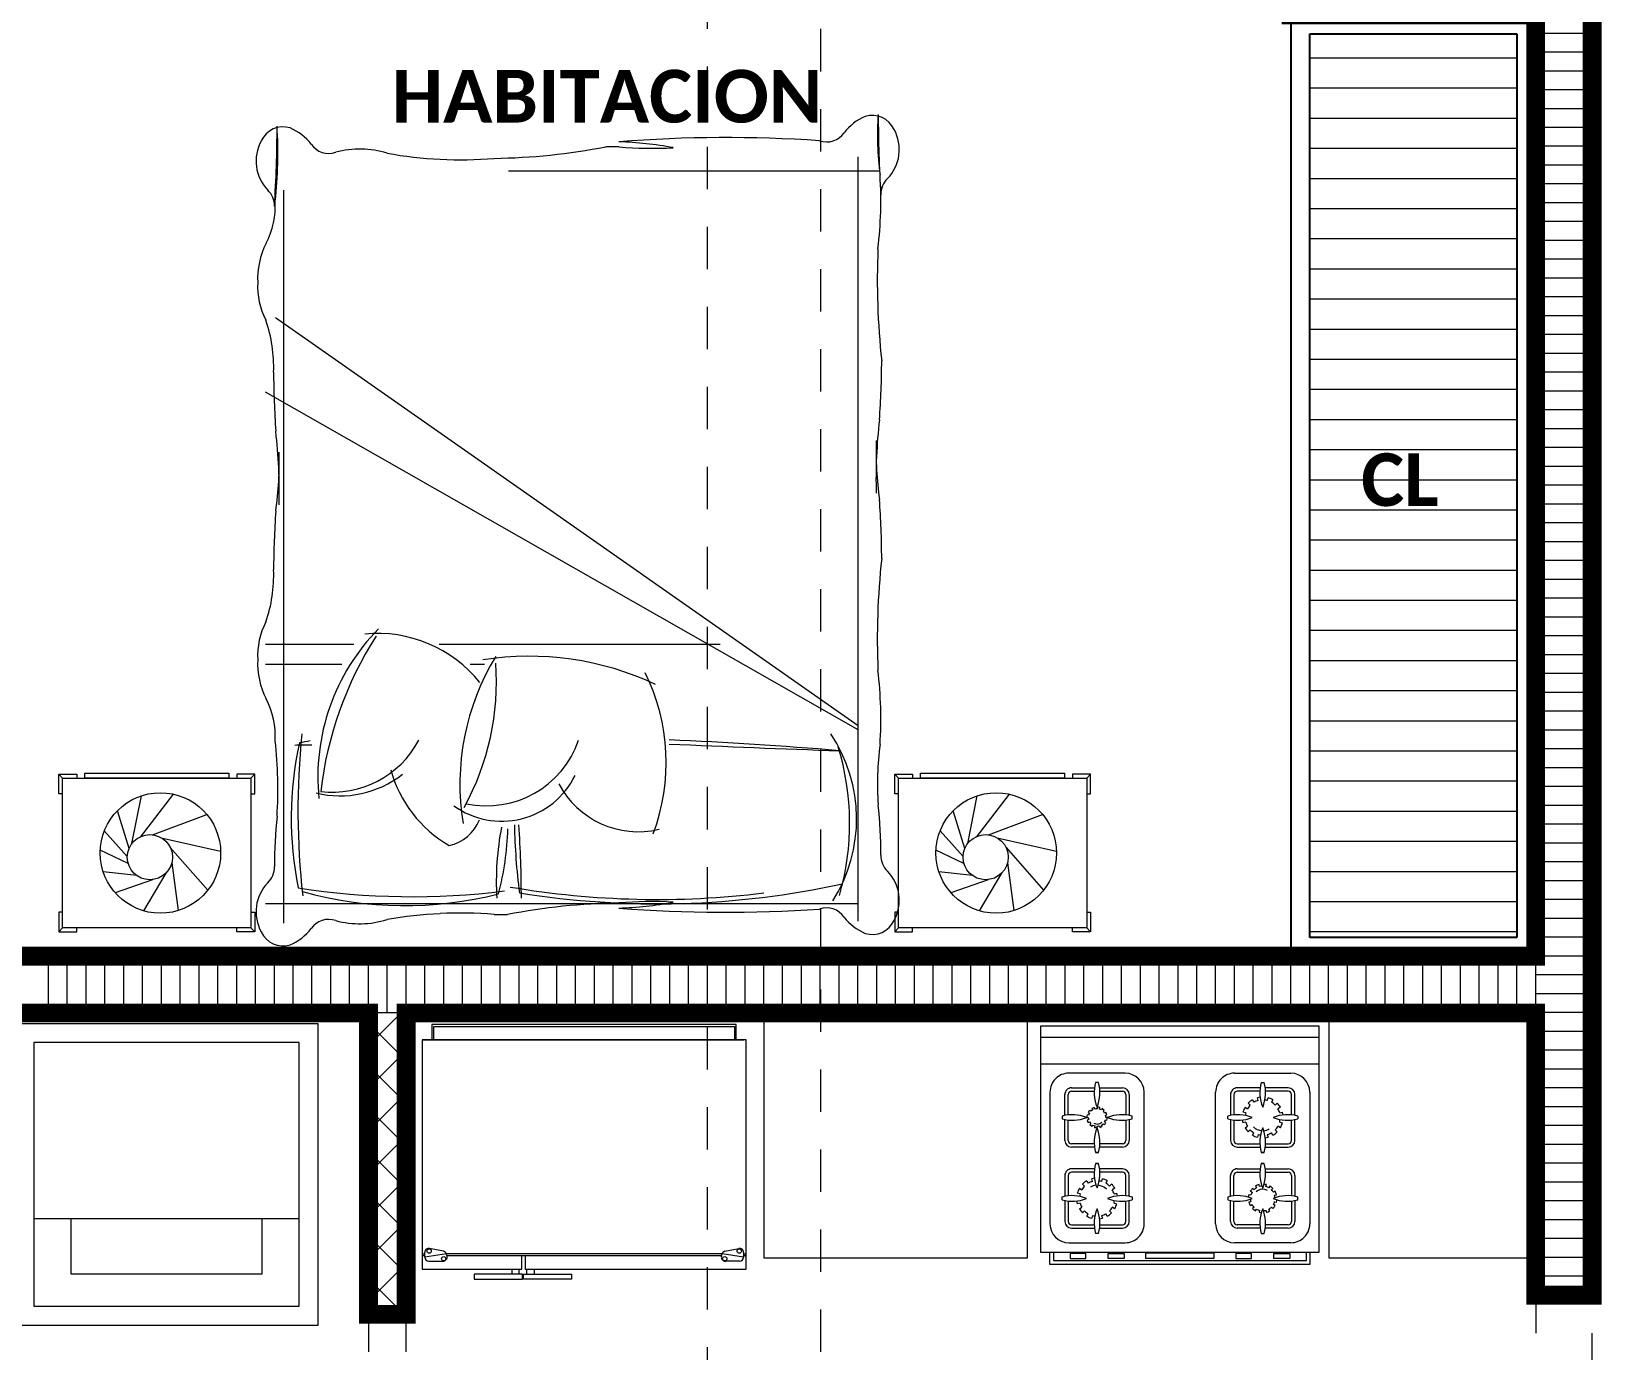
# Model space of a CAD drawing. Header units: metres. Extents: x -144 to 1000, y -717 to 29.
# Drawn here: x 640.159 to 644.329, y -566.26 to -562.758 of the extents above; entities that cross this region are included whole.
import ezdxf

# ---------------------------------------------------------------- set-up
doc = ezdxf.new("R2010")
doc.units = ezdxf.units.M
doc.linetypes.add('Basculante', pattern=[0.11625, 0.075, -0.04125])
doc.linetypes.add('basculante modificado', pattern=[0.18, 0.1125, -0.0675])
doc.layers.get('0').update_dxf_attribs({"color": 1})
doc.layers.add('00-MEDICION', color=30, linetype='Continuous')
for name, color, linetype, lineweight in [('A-DETL', 1, 'Continuous', 9), ('A-DETL-GENF', 1, 'Continuous', 9), ('A-DETL-MEDM', 1, 'Continuous', 30), ('A-DETL-THIN', 1, 'Continuous', 9), ('A-FLOR', 2, 'Continuous', 9), ('A-GENM', 1, 'Continuous', 9), ('A-WALL', 4, 'Continuous', 9), ('G-ANNO-TEXT', 2, 'Continuous', 9), ('G-IMPT', 1, 'Continuous', 9), ('I-FURN', 2, 'Continuous', 9)]:
    doc.layers.add(name, color=color, linetype=linetype, lineweight=lineweight)
doc.layers.add('A-WALL-PATT', color=7, linetype='Continuous', lineweight=35, true_color=0x9c9c9c)
doc.styles.add('Calibri_B', font='calibrib.ttf', dxfattribs={"height": 0.165})

# ---------------------------------------------------------------- blocks, each defined once
blk = doc.blocks.new('ESTUFA TIPO - 13-estufa_dwg-319792-Nivel 9')
at = {"layer": 'G-IMPT'}
for p, q in [((-2234.0276, 503.5424), (-2234.0276, 504.2824)), ((-2233.957, 503.5424), (-2233.957, 504.2824)), ((-2233.882, 504.2574), (-2233.532, 504.2574)), ((-2233.8184, 504.2253), (-2233.8106, 504.2253)), ((-2233.5956, 504.2253), (-2233.6034, 504.2253)), ((-2233.932, 504.0574), (-2233.932, 504.2074)), ((-2233.8932, 504.1999), (-2233.8932, 504.1391)), ((-2233.8842, 504.1999), (-2233.8842, 504.1398)), ((-2233.8201, 504.2179), (-2233.8752, 504.2179)), ((-2233.8214, 504.2089), (-2233.8752, 504.2089)), ((-2233.8266, 504.1775), (-2233.8286, 504.1849)), ((-2233.7537, 504.2179), (-2233.8089, 504.2179)), ((-2233.7537, 504.2089), (-2233.8076, 504.2089)), ((-2233.8024, 504.1775), (-2233.8004, 504.1849)), ((-2233.7447, 504.1398), (-2233.7447, 504.1999)), ((-2233.7357, 504.1391), (-2233.7357, 504.1999)), ((-2233.6782, 504.1391), (-2233.6782, 504.1999)), ((-2233.6692, 504.1398), (-2233.6692, 504.1999)), ((-2233.6602, 504.2179), (-2233.6051, 504.2179)), ((-2233.6602, 504.2089), (-2233.6064, 504.2089)), ((-2233.5939, 504.2179), (-2233.5387, 504.2179)), ((-2233.5926, 504.2089), (-2233.5387, 504.2089)), ((-2233.5297, 504.1999), (-2233.5297, 504.1398)), ((-2233.5207, 504.1999), (-2233.5207, 504.1391)), ((-2233.482, 504.2074), (-2233.482, 504.0574)), ((-2233.8596, 504.1445), (-2233.867, 504.1465)), ((-2233.8615, 504.1596), (-2233.8549, 504.1558)), ((-2233.8475, 504.1654), (-2233.8529, 504.1708)), ((-2233.8417, 504.1795), (-2233.8378, 504.1728)), ((-2233.7873, 504.1795), (-2233.7912, 504.1728)), ((-2233.7815, 504.1654), (-2233.7761, 504.1708)), ((-2233.7675, 504.1596), (-2233.7741, 504.1558)), ((-2233.7694, 504.1445), (-2233.762, 504.1465)), ((-2233.631, 504.1409), (-2233.6362, 504.1423)), ((-2233.6324, 504.1514), (-2233.6278, 504.1488)), ((-2233.6226, 504.1555), (-2233.6264, 504.1593)), ((-2233.6185, 504.1654), (-2233.6158, 504.1607)), ((-2233.608, 504.164), (-2233.6093, 504.1692)), ((-2233.591, 504.164), (-2233.5897, 504.1692)), ((-2233.5805, 504.1654), (-2233.5832, 504.1607)), ((-2233.5764, 504.1555), (-2233.5726, 504.1593)), ((-2233.5666, 504.1514), (-2233.5712, 504.1488)), ((-2233.568, 504.1409), (-2233.5628, 504.1423)), ((-2233.9074, 504.1285), (-2233.9074, 504.1363)), ((-2233.8932, 504.1257), (-2233.8932, 504.0649)), ((-2233.8842, 504.125), (-2233.8842, 504.0649)), ((-2233.8596, 504.1204), (-2233.867, 504.1184)), ((-2233.8615, 504.1053), (-2233.8549, 504.1091)), ((-2233.8475, 504.0994), (-2233.8529, 504.094)), ((-2233.7815, 504.0994), (-2233.7761, 504.094)), ((-2233.7675, 504.1053), (-2233.7741, 504.1091)), ((-2233.7694, 504.1204), (-2233.762, 504.1184)), ((-2233.7447, 504.0649), (-2233.7447, 504.125)), ((-2233.7357, 504.0649), (-2233.7357, 504.1257)), ((-2233.6782, 504.0649), (-2233.6782, 504.1257)), ((-2233.6692, 504.0649), (-2233.6692, 504.125)), ((-2233.631, 504.124), (-2233.6362, 504.1226)), ((-2233.6324, 504.1134), (-2233.6278, 504.1161)), ((-2233.6226, 504.1093), (-2233.6264, 504.1055)), ((-2233.6185, 504.0995), (-2233.6158, 504.1041)), ((-2233.608, 504.1009), (-2233.6093, 504.0957)), ((-2233.591, 504.1009), (-2233.5897, 504.0957)), ((-2233.5805, 504.0995), (-2233.5832, 504.1041)), ((-2233.5764, 504.1093), (-2233.5726, 504.1055)), ((-2233.5666, 504.1134), (-2233.5712, 504.1161)), ((-2233.568, 504.124), (-2233.5628, 504.1226)), ((-2233.5297, 504.125), (-2233.5297, 504.0649)), ((-2233.5207, 504.1257), (-2233.5207, 504.0649)), ((-2233.5066, 504.1285), (-2233.5066, 504.1363)), ((-2233.8417, 504.0854), (-2233.8378, 504.092)), ((-2233.8266, 504.0874), (-2233.8286, 504.08)), ((-2233.8024, 504.0874), (-2233.8004, 504.08)), ((-2233.7873, 504.0854), (-2233.7912, 504.092)), ((-2233.8752, 504.0559), (-2233.8214, 504.0559)), ((-2233.8752, 504.0469), (-2233.8201, 504.0469)), ((-2233.8106, 504.0396), (-2233.8184, 504.0396)), ((-2233.8089, 504.0469), (-2233.7537, 504.0469)), ((-2233.8076, 504.0559), (-2233.7537, 504.0559)), ((-2233.6064, 504.0559), (-2233.6602, 504.0559)), ((-2233.6051, 504.0469), (-2233.6602, 504.0469)), ((-2233.6034, 504.0396), (-2233.5956, 504.0396)), ((-2233.5387, 504.0469), (-2233.5939, 504.0469)), ((-2233.5387, 504.0559), (-2233.5926, 504.0559)), ((-2233.532, 504.0074), (-2233.882, 504.0074)), ((-2233.532, 503.8174), (-2233.882, 503.8174)), ((-2233.932, 503.7674), (-2233.932, 503.6174)), ((-2233.8752, 503.7779), (-2233.8201, 503.7779)), ((-2233.8752, 503.7689), (-2233.8214, 503.7689)), ((-2233.8106, 503.7853), (-2233.8184, 503.7853)), ((-2233.8089, 503.7779), (-2233.7537, 503.7779)), ((-2233.8076, 503.7689), (-2233.7537, 503.7689)), ((-2233.6051, 503.7779), (-2233.6602, 503.7779)), ((-2233.6064, 503.7689), (-2233.6602, 503.7689)), ((-2233.6034, 503.7853), (-2233.5956, 503.7853)), ((-2233.5387, 503.7779), (-2233.5939, 503.7779)), ((-2233.5387, 503.7689), (-2233.5926, 503.7689)), ((-2233.482, 503.6174), (-2233.482, 503.7674)), ((-2233.8932, 503.6991), (-2233.8932, 503.7599)), ((-2233.8842, 503.6998), (-2233.8842, 503.7599)), ((-2233.7447, 503.7599), (-2233.7447, 503.6998)), ((-2233.7357, 503.7599), (-2233.7357, 503.6991)), ((-2233.6782, 503.7599), (-2233.6782, 503.6991)), ((-2233.6692, 503.7599), (-2233.6692, 503.6998)), ((-2233.6325, 503.7254), (-2233.6379, 503.7308)), ((-2233.6267, 503.7395), (-2233.6228, 503.7328)), ((-2233.6116, 503.7375), (-2233.6136, 503.7449)), ((-2233.5874, 503.7375), (-2233.5854, 503.7449)), ((-2233.5723, 503.7395), (-2233.5762, 503.7328)), ((-2233.5665, 503.7254), (-2233.5611, 503.7308)), ((-2233.5297, 503.6998), (-2233.5297, 503.7599)), ((-2233.5207, 503.6991), (-2233.5207, 503.7599)), ((-2233.9074, 503.6963), (-2233.9074, 503.6885)), ((-2233.8932, 503.6249), (-2233.8932, 503.6857)), ((-2233.8842, 503.6249), (-2233.8842, 503.685)), ((-2233.8417, 503.6924), (-2233.8378, 503.6924)), ((-2233.837, 503.6985), (-2233.8407, 503.6995)), ((-2233.837, 503.6864), (-2233.8407, 503.6854)), ((-2233.838, 503.706), (-2233.8347, 503.7041)), ((-2233.831, 503.7089), (-2233.8337, 503.7116)), ((-2233.8281, 503.7159), (-2233.8262, 503.7126)), ((-2233.8205, 503.715), (-2233.8215, 503.7187)), ((-2233.8145, 503.7196), (-2233.8145, 503.7158)), ((-2233.8085, 503.715), (-2233.8075, 503.7187)), ((-2233.8009, 503.7159), (-2233.8028, 503.7126)), ((-2233.798, 503.7089), (-2233.7953, 503.7116)), ((-2233.791, 503.706), (-2233.7943, 503.7041)), ((-2233.792, 503.6985), (-2233.7883, 503.6995)), ((-2233.792, 503.6864), (-2233.7883, 503.6854)), ((-2233.7873, 503.6924), (-2233.7912, 503.6924)), ((-2233.7447, 503.685), (-2233.7447, 503.6249)), ((-2233.7357, 503.6857), (-2233.7357, 503.6249)), ((-2233.6782, 503.6857), (-2233.6782, 503.6249)), ((-2233.6692, 503.685), (-2233.6692, 503.6249)), ((-2233.6446, 503.7045), (-2233.652, 503.7065)), ((-2233.6465, 503.7196), (-2233.6399, 503.7158)), ((-2233.5525, 503.7196), (-2233.5591, 503.7158)), ((-2233.5544, 503.7045), (-2233.547, 503.7065)), ((-2233.5297, 503.6249), (-2233.5297, 503.685)), ((-2233.5207, 503.6249), (-2233.5207, 503.6857)), ((-2233.5066, 503.6963), (-2233.5066, 503.6885)), ((-2233.838, 503.6788), (-2233.8347, 503.6808)), ((-2233.831, 503.6759), (-2233.8337, 503.6732)), ((-2233.8281, 503.6689), (-2233.8262, 503.6722)), ((-2233.8205, 503.6699), (-2233.8215, 503.6662)), ((-2233.8145, 503.6653), (-2233.8145, 503.6691)), ((-2233.8085, 503.6699), (-2233.8075, 503.6662)), ((-2233.8009, 503.6689), (-2233.8028, 503.6722)), ((-2233.798, 503.6759), (-2233.7953, 503.6732)), ((-2233.791, 503.6788), (-2233.7943, 503.6808)), ((-2233.6446, 503.6804), (-2233.652, 503.6784)), ((-2233.6465, 503.6653), (-2233.6399, 503.6691)), ((-2233.6325, 503.6594), (-2233.6379, 503.654)), ((-2233.6267, 503.6454), (-2233.6228, 503.652)), ((-2233.6116, 503.6474), (-2233.6136, 503.64)), ((-2233.5874, 503.6474), (-2233.5854, 503.64)), ((-2233.5723, 503.6454), (-2233.5762, 503.652)), ((-2233.5665, 503.6594), (-2233.5611, 503.654)), ((-2233.5525, 503.6653), (-2233.5591, 503.6691)), ((-2233.5544, 503.6804), (-2233.547, 503.6784)), ((-2233.8214, 503.6159), (-2233.8752, 503.6159)), ((-2233.8201, 503.6069), (-2233.8752, 503.6069)), ((-2233.8184, 503.5996), (-2233.8106, 503.5996)), ((-2233.7537, 503.6069), (-2233.8089, 503.6069)), ((-2233.7537, 503.6159), (-2233.8076, 503.6159)), ((-2233.6602, 503.6159), (-2233.6064, 503.6159)), ((-2233.6602, 503.6069), (-2233.6051, 503.6069)), ((-2233.5956, 503.5996), (-2233.6034, 503.5996)), ((-2233.5939, 503.6069), (-2233.5387, 503.6069)), ((-2233.5926, 503.6159), (-2233.5387, 503.6159)), ((-2233.882, 503.5674), (-2233.532, 503.5674))]:
    blk.add_line(p, q, dxfattribs=at)
at = {"layer": 'G-IMPT', "flags": 128}
for points in [[(-2234.057, 504.2824), (-2234.057, 503.5424), (-2233.457, 503.5424), (-2233.457, 504.2824)], [(-2233.4538, 504.1621), (-2233.4538, 504.2041), (-2233.4404, 504.2041), (-2233.4404, 504.1621)], [(-2233.7216, 504.1363), (-2233.7216, 504.1285)], [(-2233.6924, 504.1363), (-2233.6924, 504.1285)], [(-2233.4538, 504.1027), (-2233.4538, 504.0608), (-2233.4404, 504.0608), (-2233.4404, 504.1027)], [(-2233.4543, 504.0034), (-2233.4543, 503.8215), (-2233.4409, 503.8215), (-2233.4409, 504.0034)], [(-2233.4538, 503.7221), (-2233.4538, 503.7641), (-2233.4404, 503.7641), (-2233.4404, 503.7221)], [(-2233.7216, 503.6963), (-2233.7216, 503.6885)], [(-2233.6924, 503.6885), (-2233.6924, 503.6963)], [(-2233.4538, 503.6627), (-2233.4538, 503.6208), (-2233.4404, 503.6208), (-2233.4404, 503.6627)]]:
    blk.add_lwpolyline(points, close=True, dxfattribs=at)
for points in [[(-2233.457, 503.5664), (-2233.4247, 503.5664), (-2233.4247, 504.2584), (-2233.457, 504.2584)], [(-2233.457, 503.5764), (-2233.4347, 503.5764), (-2233.4347, 504.2484), (-2233.457, 504.2484)]]:
    blk.add_lwpolyline(points, dxfattribs=at)
at = {"layer": 'G-IMPT'}
for centre, radius, start, end in [((-2233.882, 504.2074), 0.05, 90, 180), ((-2233.7205, 504.1985), 0.1015, 164.6884, 202.146), ((-2233.9085, 504.1985), 0.1015, 337.854, 15.3116), ((-2233.5055, 504.1985), 0.1015, 164.6884, 202.146), ((-2233.6935, 504.1985), 0.1015, 337.854, 15.3116), ((-2233.532, 504.2074), 0.05, 360, 90), ((-2233.8752, 504.1999), 0.018, 90, 180), ((-2233.8752, 504.1999), 0.009, 90, 180), ((-2233.8145, 504.1324), 0.0543, 97.1393, 105), ((-2233.8145, 504.1324), 0.0543, 60, 75), ((-2233.7537, 504.1999), 0.018, 0, 90), ((-2233.7537, 504.1999), 0.009, 0, 90), ((-2233.6602, 504.1999), 0.018, 90, 180), ((-2233.6602, 504.1999), 0.009, 90, 180), ((-2233.5387, 504.1999), 0.018, 0, 90), ((-2233.5387, 504.1999), 0.009, 0, 90), ((-2233.8806, 504.0385), 0.1015, 67.854, 105.3116), ((-2233.8145, 504.1324), 0.0543, 150, 165), ((-2233.8145, 504.1324), 0.0467, 165, 173.1767), ((-2233.8145, 504.1324), 0.0467, 135, 150), ((-2233.8145, 504.1324), 0.0543, 120, 135), ((-2233.8145, 504.1324), 0.0467, 105, 120), ((-2233.8145, 504.1324), 0.0467, 75, 83.1767), ((-2233.8145, 504.1324), 0.0467, 45, 60), ((-2233.7484, 504.0385), 0.1015, 74.6884, 112.146), ((-2233.7484, 504.0385), 0.1015, 74.6884, 112.146), ((-2233.8145, 504.1324), 0.0351, 4.25, 30), ((-2233.8145, 504.1324), 0.0543, 30, 45), ((-2233.8145, 504.1324), 0.0467, 15, 30), ((-2233.8145, 504.1324), 0.0543, 7.1393, 15), ((-2233.6656, 504.0385), 0.1015, 67.854, 105.3116), ((-2233.6656, 504.0385), 0.1015, 67.854, 105.3116), ((-2233.5995, 504.1324), 0.038, 165, 174.7459), ((-2233.5995, 504.1324), 0.038, 135, 150), ((-2233.5995, 504.1324), 0.0327, 150, 165), ((-2233.5995, 504.1324), 0.0245, 150, 225), ((-2233.5995, 504.1324), 0.0327, 120, 135), ((-2233.5995, 504.1324), 0.038, 105, 120), ((-2233.5995, 504.1324), 0.0327, 93.1677, 105), ((-2233.5995, 504.1324), 0.038, 75, 84.7459), ((-2233.5995, 504.1324), 0.0327, 60, 75), ((-2233.5995, 504.1324), 0.038, 45, 60), ((-2233.5995, 504.1324), 0.0327, 30, 45), ((-2233.5334, 504.0385), 0.1015, 74.6884, 112.146), ((-2233.5995, 504.1324), 0.0327, 3.1677, 15), ((-2233.5995, 504.1324), 0.038, 15, 30), ((-2233.8806, 504.2264), 0.1015, 254.6884, 292.146), ((-2233.8145, 504.1324), 0.0543, 187.1393, 195), ((-2233.8145, 504.1324), 0.0543, 210, 225), ((-2233.8145, 504.1324), 0.0467, 195, 210), ((-2233.8145, 504.1324), 0.0467, 225, 240), ((-2233.7205, 504.0663), 0.1015, 157.854, 195.3116), ((-2233.9085, 504.0663), 0.1015, 344.6884, 22.146), ((-2233.8145, 504.1324), 0.0351, 315, 355.75), ((-2233.7484, 504.2264), 0.1015, 247.854, 285.3116), ((-2233.7484, 504.2264), 0.1015, 247.854, 285.3116), ((-2233.8145, 504.1324), 0.0467, 315, 330), ((-2233.8145, 504.1324), 0.0467, 345, 353.1767), ((-2233.8145, 504.1324), 0.0543, 330, 345), ((-2233.6656, 504.2264), 0.1015, 254.6884, 292.146), ((-2233.6656, 504.2264), 0.1015, 254.6884, 292.146), ((-2233.5995, 504.1324), 0.038, 195, 210), ((-2233.5995, 504.1324), 0.0327, 183.1677, 195), ((-2233.5995, 504.1324), 0.0327, 210, 225), ((-2233.5995, 504.1324), 0.038, 225, 240), ((-2233.5995, 504.1324), 0.0327, 240, 255), ((-2233.5055, 504.0663), 0.1015, 157.854, 195.3116), ((-2233.6935, 504.0663), 0.1015, 344.6884, 22.146), ((-2233.5995, 504.1324), 0.0327, 273.1677, 285), ((-2233.5995, 504.1324), 0.038, 285, 300), ((-2233.5995, 504.1324), 0.0327, 300, 315), ((-2233.5995, 504.1324), 0.038, 315, 330), ((-2233.5334, 504.2264), 0.1015, 247.854, 285.3116), ((-2233.5995, 504.1324), 0.0327, 330, 345), ((-2233.5995, 504.1324), 0.038, 345, 354.7459), ((-2233.882, 504.0574), 0.05, 180, 270), ((-2233.8752, 504.0649), 0.018, 180, 270), ((-2233.8752, 504.0649), 0.009, 180, 270), ((-2233.8145, 504.1324), 0.0543, 240, 255), ((-2233.8145, 504.1324), 0.0467, 255, 263.1767), ((-2233.8145, 504.1324), 0.0543, 277.1393, 285), ((-2233.8145, 504.1324), 0.0467, 285, 300), ((-2233.8145, 504.1324), 0.0543, 300, 315), ((-2233.7537, 504.0649), 0.018, 270, 0), ((-2233.7537, 504.0649), 0.009, 270, 0), ((-2233.6602, 504.0649), 0.018, 180, 270), ((-2233.6602, 504.0649), 0.009, 180, 270), ((-2233.5995, 504.1324), 0.038, 255, 264.7459), ((-2233.5387, 504.0649), 0.009, 270, 360), ((-2233.5387, 504.0649), 0.018, 270, 0), ((-2233.532, 504.0574), 0.05, 270, 0), ((-2233.882, 503.7674), 0.05, 90, 180), ((-2233.532, 503.7674), 0.05, 360, 90), ((-2233.8752, 503.7599), 0.018, 90, 180), ((-2233.8752, 503.7599), 0.009, 90, 180), ((-2233.7205, 503.7585), 0.1015, 164.6884, 202.146), ((-2233.9085, 503.7585), 0.1015, 337.854, 15.3116), ((-2233.7537, 503.7599), 0.018, 0, 90), ((-2233.7537, 503.7599), 0.009, 0, 90), ((-2233.6602, 503.7599), 0.018, 90, 180), ((-2233.6602, 503.7599), 0.009, 90, 180), ((-2233.5055, 503.7585), 0.1015, 164.6884, 202.146), ((-2233.6935, 503.7585), 0.1015, 337.854, 15.3116), ((-2233.5387, 503.7599), 0.018, 0, 90), ((-2233.5387, 503.7599), 0.009, 0, 90), ((-2233.5995, 503.6924), 0.0467, 135, 150), ((-2233.5995, 503.6924), 0.0543, 120, 135), ((-2233.5995, 503.6924), 0.0467, 105, 120), ((-2233.5995, 503.6924), 0.0543, 97.1393, 105), ((-2233.5995, 503.6924), 0.0467, 75, 83.1767), ((-2233.5995, 503.6924), 0.0543, 60, 75), ((-2233.5995, 503.6924), 0.0467, 45, 60), ((-2233.5995, 503.6924), 0.0543, 30, 45), ((-2233.8806, 503.5985), 0.1015, 67.854, 105.3116), ((-2233.8806, 503.7864), 0.1015, 254.6884, 292.146), ((-2233.8145, 503.6924), 0.0272, 165, 180), ((-2233.8145, 503.6924), 0.0272, 195, 210), ((-2233.8145, 503.6924), 0.0272, 135, 150), ((-2233.8145, 503.6924), 0.0233, 180, 195), ((-2233.8145, 503.6924), 0.0233, 150, 165), ((-2233.8145, 503.6924), 0.0233, 120, 135), ((-2233.8145, 503.6924), 0.0272, 105, 120), ((-2233.8145, 503.6924), 0.0233, 90, 105), ((-2233.8145, 503.6924), 0.0272, 75, 90), ((-2233.8145, 503.6924), 0.0233, 60, 75), ((-2233.8145, 503.6924), 0.0175, 330, 45), ((-2233.8145, 503.6924), 0.0272, 45, 60), ((-2233.8145, 503.6924), 0.0233, 30, 45), ((-2233.8145, 503.6924), 0.0233, 330, 345), ((-2233.8145, 503.6924), 0.0233, 360, 15), ((-2233.8145, 503.6924), 0.0272, 15, 30), ((-2233.8145, 503.6924), 0.0272, 345, 360), ((-2233.7484, 503.5985), 0.1015, 74.6884, 112.146), ((-2233.7484, 503.5985), 0.1015, 74.6884, 112.146), ((-2233.7484, 503.7864), 0.1015, 247.854, 285.3116), ((-2233.7484, 503.7864), 0.1015, 247.854, 285.3116), ((-2233.6656, 503.5985), 0.1015, 67.854, 105.3116), ((-2233.6656, 503.5985), 0.1015, 67.854, 105.3116), ((-2233.6656, 503.7864), 0.1015, 254.6884, 292.146), ((-2233.6656, 503.7864), 0.1015, 254.6884, 292.146), ((-2233.5995, 503.6924), 0.0543, 187.1393, 195), ((-2233.5995, 503.6924), 0.0543, 150, 165), ((-2233.5995, 503.6924), 0.0467, 165, 173.1767), ((-2233.5995, 503.6924), 0.0351, 135, 175.75), ((-2233.5995, 503.6924), 0.0351, 184.25, 210), ((-2233.5334, 503.5985), 0.1015, 74.6884, 112.146), ((-2233.5334, 503.7864), 0.1015, 247.854, 285.3116), ((-2233.5995, 503.6924), 0.0467, 15, 30), ((-2233.5995, 503.6924), 0.0467, 345, 353.1767), ((-2233.5995, 503.6924), 0.0543, 7.1393, 15), ((-2233.8145, 503.6924), 0.0233, 210, 225), ((-2233.8145, 503.6924), 0.0272, 225, 240), ((-2233.8145, 503.6924), 0.0233, 240, 255), ((-2233.7205, 503.6263), 0.1015, 157.854, 195.3116), ((-2233.8145, 503.6924), 0.0272, 255, 270), ((-2233.8145, 503.6924), 0.0233, 270, 285), ((-2233.9085, 503.6263), 0.1015, 344.6884, 22.146), ((-2233.8145, 503.6924), 0.0272, 285, 300), ((-2233.8145, 503.6924), 0.0233, 300, 315), ((-2233.8145, 503.6924), 0.0272, 315, 330), ((-2233.5995, 503.6924), 0.0543, 210, 225), ((-2233.5995, 503.6924), 0.0467, 195, 210), ((-2233.5995, 503.6924), 0.0467, 225, 240), ((-2233.5995, 503.6924), 0.0543, 240, 255), ((-2233.5995, 503.6924), 0.0467, 255, 263.1767), ((-2233.5055, 503.6263), 0.1015, 157.854, 195.3116), ((-2233.6935, 503.6263), 0.1015, 344.6884, 22.146), ((-2233.5995, 503.6924), 0.0543, 277.1393, 285), ((-2233.5995, 503.6924), 0.0467, 285, 300), ((-2233.5995, 503.6924), 0.0543, 300, 315), ((-2233.5995, 503.6924), 0.0467, 315, 330), ((-2233.5995, 503.6924), 0.0543, 330, 345), ((-2233.882, 503.6174), 0.05, 180, 270), ((-2233.8752, 503.6249), 0.018, 180, 270), ((-2233.8752, 503.6249), 0.009, 180, 270), ((-2233.7537, 503.6249), 0.009, 270, 0), ((-2233.7537, 503.6249), 0.018, 270, 360), ((-2233.6602, 503.6249), 0.018, 180, 270), ((-2233.6602, 503.6249), 0.009, 180, 270), ((-2233.5387, 503.6249), 0.018, 270, 360), ((-2233.5387, 503.6249), 0.009, 270, 0), ((-2233.532, 503.6174), 0.05, 270, 0)]:
    blk.add_arc(centre, radius, start, end, dxfattribs=at)
blk = doc.blocks.new('A')
at = {"layer": 'A-DETL', "color": 7, "linetype": 'basculante modificado'}
for p, q in [((640.901, -506.4485), (640.901, -499.6485)), ((641.201, -499.6485), (641.201, -506.4485))]:
    blk.add_line(p, q, dxfattribs=at)
at = {"layer": 'A-DETL-GENF', "color": 251, "true_color": 0x535353}
for p, q in [((642.5006, -502.0626), (643.0506, -502.0626)), ((642.5006, -502.1426), (643.0506, -502.1426)), ((642.5006, -502.2226), (643.0506, -502.2226)), ((642.5006, -502.3026), (643.0506, -502.3026)), ((642.5006, -502.3826), (643.0506, -502.3826)), ((642.5006, -502.4626), (643.0506, -502.4626)), ((642.5006, -502.5426), (643.0506, -502.5426)), ((642.5006, -502.6226), (643.0506, -502.6226)), ((642.5006, -502.7026), (643.0506, -502.7026)), ((642.5006, -502.7826), (643.0506, -502.7826)), ((642.5006, -502.8626), (643.0506, -502.8626)), ((642.5006, -502.9426), (643.0506, -502.9426)), ((642.5006, -503.0226), (643.0506, -503.0226)), ((642.5006, -503.1026), (643.0506, -503.1026)), ((642.5006, -503.1826), (643.0506, -503.1826)), ((642.5006, -503.2626), (643.0506, -503.2626)), ((642.5006, -503.3426), (643.0506, -503.3426)), ((642.5006, -503.4226), (643.0506, -503.4226)), ((642.5006, -503.5026), (643.0506, -503.5026)), ((642.5006, -503.5826), (643.0506, -503.5826)), ((642.5006, -503.6626), (643.0506, -503.6626)), ((642.5006, -503.7426), (643.0506, -503.7426)), ((642.5006, -503.8226), (643.0506, -503.8226)), ((642.5006, -503.9026), (643.0506, -503.9026)), ((642.5006, -503.9826), (643.0506, -503.9826)), ((642.5006, -504.0626), (643.0506, -504.0626)), ((642.5006, -504.1426), (643.0506, -504.1426)), ((642.5006, -504.2226), (643.0506, -504.2226)), ((642.5006, -504.3026), (643.0506, -504.3026)), ((642.5006, -504.3826), (643.0506, -504.3826))]:
    blk.add_line(p, q, dxfattribs=at)
at = {"layer": 'A-DETL-GENF', "linetype": 'Basculante'}
for p, q in [((643.1006, -505.3485), (643.1006, -506.3485)), ((643.2506, -506.3485), (643.2506, -505.3485)), ((640.0006, -505.3985), (640.0006, -506.2985)), ((640.1006, -506.2985), (640.1006, -505.3985))]:
    blk.add_line(p, q, dxfattribs=at)
at = {"layer": 'A-DETL-MEDM'}
for p, q in [((643.2506, -505.3485), (643.1006, -505.3485)), ((640.1006, -505.3985), (640.0006, -505.3985))]:
    blk.add_line(p, q, dxfattribs=at)
at = {"layer": 'A-DETL-THIN'}
for p, q in [((643.0506, -501.9985), (642.5006, -501.9985)), ((642.5006, -501.9985), (642.5006, -504.3985)), ((643.0506, -504.3985), (643.0506, -501.9985)), ((642.5006, -504.3985), (643.0506, -504.3985))]:
    blk.add_line(p, q, dxfattribs=at)
at = {"layer": 'A-FLOR'}
for p, q in [((641.0509, -504.5985), (641.0509, -505.2485)), ((641.7508, -505.2485), (641.7508, -504.5985)), ((642.5508, -504.5985), (642.5508, -505.2485)), ((641.0509, -505.2485), (641.7508, -505.2485)), ((642.5508, -505.2485), (643.1006, -505.2485))]:
    blk.add_line(p, q, dxfattribs=at)
at = {"layer": 'A-GENM', "lineweight": 25}
for p, q in [((642.4506, -501.9485), (642.4506, -504.4485)), ((643.1006, -504.4485), (643.1006, -501.9485)), ((642.5006, -501.9985), (643.0506, -501.9985)), ((642.5006, -504.3985), (642.5006, -501.9985)), ((643.0506, -501.9985), (643.0506, -504.3985)), ((643.0506, -504.3985), (642.5006, -504.3985)), ((642.4506, -504.4485), (643.1006, -504.4485))]:
    blk.add_line(p, q, dxfattribs=at)
at = {"layer": 'A-WALL', "lineweight": 35}
for p, q in [((643.2506, -505.3485), (643.2506, -501.3485)), ((643.1006, -501.9485), (643.1006, -504.4485)), ((643.1006, -504.4485), (638.9009, -504.4485)), ((638.9009, -504.5985), (640.0006, -504.5985)), ((640.0006, -504.5985), (640.0006, -505.3985)), ((640.1006, -504.5985), (643.1006, -504.5985)), ((640.1006, -505.3985), (640.1006, -504.5985)), ((643.1006, -504.5985), (643.1006, -505.3485))]:
    blk.add_line(p, q, dxfattribs=at)
at = {"layer": 'A-WALL'}
blk.add_line((640.1006, -504.5985), (640.0006, -504.5985), dxfattribs=at)
at = {"layer": 'A-WALL-PATT', "color": 8, "lineweight": 5, "true_color": 0x727272}
for p, q in [((643.2506, -501.9976), (643.1006, -501.9976)), ((643.2506, -502.0476), (643.1006, -502.0476)), ((643.2506, -502.0976), (643.1006, -502.0976)), ((643.2506, -502.1476), (643.1006, -502.1476)), ((643.2506, -502.1976), (643.1006, -502.1976)), ((643.2506, -502.2476), (643.1006, -502.2476)), ((643.2506, -502.2976), (643.1006, -502.2976)), ((643.2506, -502.3476), (643.1006, -502.3476)), ((643.2506, -502.3976), (643.1006, -502.3976)), ((643.2506, -502.4476), (643.1006, -502.4476)), ((643.2506, -502.4976), (643.1006, -502.4976)), ((643.2506, -502.5476), (643.1006, -502.5476)), ((643.2506, -502.5976), (643.1006, -502.5976)), ((643.2506, -502.6476), (643.1006, -502.6476)), ((643.2506, -502.6976), (643.1006, -502.6976)), ((643.2506, -502.7476), (643.1006, -502.7476)), ((643.2506, -502.7976), (643.1006, -502.7976)), ((643.2506, -502.8476), (643.1006, -502.8476)), ((643.2506, -502.8976), (643.1006, -502.8976)), ((643.2506, -502.9476), (643.1006, -502.9476)), ((643.2506, -502.9976), (643.1006, -502.9976)), ((643.2506, -503.0476), (643.1006, -503.0476)), ((643.2506, -503.0976), (643.1006, -503.0976)), ((643.2506, -503.1476), (643.1006, -503.1476)), ((643.2506, -503.1976), (643.1006, -503.1976)), ((643.2506, -503.2476), (643.1006, -503.2476)), ((643.2506, -503.2976), (643.1006, -503.2976)), ((643.2506, -503.3476), (643.1006, -503.3476)), ((643.2506, -503.3976), (643.1006, -503.3976)), ((643.2506, -503.4476), (643.1006, -503.4476)), ((643.2506, -503.4976), (643.1006, -503.4976)), ((643.2506, -503.5476), (643.1006, -503.5476)), ((643.2506, -503.5976), (643.1006, -503.5976)), ((643.2506, -503.6476), (643.1006, -503.6476)), ((643.2506, -503.6976), (643.1006, -503.6976)), ((643.2506, -503.7476), (643.1006, -503.7476)), ((643.2506, -503.7976), (643.1006, -503.7976)), ((643.2506, -503.8476), (643.1006, -503.8476)), ((643.2506, -503.8976), (643.1006, -503.8976)), ((643.2506, -503.9476), (643.1006, -503.9476)), ((643.2506, -503.9976), (643.1006, -503.9976)), ((643.2506, -504.0476), (643.1006, -504.0476)), ((643.2506, -504.0976), (643.1006, -504.0976)), ((643.2506, -504.1476), (643.1006, -504.1476)), ((643.2506, -504.1976), (643.1006, -504.1976)), ((643.2506, -504.2476), (643.1006, -504.2476)), ((643.2506, -504.2976), (643.1006, -504.2976)), ((643.2506, -504.3476), (643.1006, -504.3476)), ((643.2506, -504.3976), (643.1006, -504.3976)), ((639.1506, -504.5985), (639.1506, -504.4485)), ((639.2006, -504.5985), (639.2006, -504.4485)), ((639.2506, -504.5985), (639.2506, -504.4485)), ((639.3006, -504.5985), (639.3006, -504.4485)), ((639.3506, -504.5985), (639.3506, -504.4485)), ((639.4006, -504.5985), (639.4006, -504.4485)), ((639.4506, -504.5985), (639.4506, -504.4485)), ((639.5006, -504.5985), (639.5006, -504.4485)), ((639.5506, -504.5985), (639.5506, -504.4485)), ((639.6006, -504.5985), (639.6006, -504.4485)), ((639.6506, -504.5985), (639.6506, -504.4485)), ((639.7006, -504.5985), (639.7006, -504.4485)), ((639.7506, -504.5985), (639.7506, -504.4485)), ((639.8006, -504.5985), (639.8006, -504.4485)), ((639.8506, -504.5985), (639.8506, -504.4485)), ((639.9006, -504.5985), (639.9006, -504.4485)), ((639.9506, -504.5985), (639.9506, -504.4485)), ((640.0006, -504.5985), (640.0006, -504.4485)), ((640.0506, -504.5985), (640.0506, -504.4485)), ((640.1006, -504.5985), (640.1006, -504.4485)), ((640.1506, -504.5985), (640.1506, -504.4485)), ((640.2006, -504.5985), (640.2006, -504.4485)), ((640.2506, -504.5985), (640.2506, -504.4485)), ((640.3006, -504.5985), (640.3006, -504.4485)), ((640.3506, -504.5985), (640.3506, -504.4485)), ((640.4006, -504.5985), (640.4006, -504.4485)), ((640.4506, -504.5985), (640.4506, -504.4485)), ((640.5006, -504.5985), (640.5006, -504.4485)), ((640.5506, -504.5985), (640.5506, -504.4485)), ((640.6006, -504.5985), (640.6006, -504.4485)), ((640.6506, -504.5985), (640.6506, -504.4485)), ((640.7006, -504.5985), (640.7006, -504.4485)), ((640.7506, -504.5985), (640.7506, -504.4485)), ((640.8006, -504.5985), (640.8006, -504.4485)), ((640.8506, -504.5985), (640.8506, -504.4485)), ((640.9006, -504.5985), (640.9006, -504.4485)), ((640.9506, -504.5985), (640.9506, -504.4485)), ((641.0006, -504.5985), (641.0006, -504.4485)), ((641.0506, -504.5985), (641.0506, -504.4485)), ((641.1006, -504.5985), (641.1006, -504.4485)), ((641.1506, -504.5985), (641.1506, -504.4485)), ((641.2006, -504.5985), (641.2006, -504.4485)), ((641.2506, -504.5985), (641.2506, -504.4485)), ((641.3006, -504.5985), (641.3006, -504.4485)), ((641.3506, -504.5985), (641.3506, -504.4485)), ((641.4006, -504.5985), (641.4006, -504.4485)), ((641.4506, -504.5985), (641.4506, -504.4485)), ((641.5006, -504.5985), (641.5006, -504.4485)), ((641.5506, -504.5985), (641.5506, -504.4485)), ((641.6006, -504.5985), (641.6006, -504.4485)), ((641.6506, -504.5985), (641.6506, -504.4485)), ((641.7006, -504.5985), (641.7006, -504.4485)), ((641.7506, -504.5985), (641.7506, -504.4485)), ((641.8006, -504.5985), (641.8006, -504.4485)), ((641.8506, -504.5985), (641.8506, -504.4485)), ((641.9006, -504.5985), (641.9006, -504.4485)), ((641.9506, -504.5985), (641.9506, -504.4485)), ((642.0006, -504.5985), (642.0006, -504.4485)), ((642.0506, -504.5985), (642.0506, -504.4485)), ((642.1006, -504.5985), (642.1006, -504.4485)), ((642.1506, -504.5985), (642.1506, -504.4485)), ((642.2006, -504.5985), (642.2006, -504.4485)), ((642.2506, -504.5985), (642.2506, -504.4485)), ((642.3006, -504.5985), (642.3006, -504.4485)), ((642.3506, -504.5985), (642.3506, -504.4485)), ((642.4006, -504.5985), (642.4006, -504.4485)), ((642.4506, -504.5985), (642.4506, -504.4485)), ((642.5006, -504.5985), (642.5006, -504.4485)), ((642.5506, -504.5985), (642.5506, -504.4485)), ((642.6006, -504.5985), (642.6006, -504.4485)), ((642.6506, -504.5985), (642.6506, -504.4485)), ((642.7006, -504.5985), (642.7006, -504.4485)), ((642.7506, -504.5985), (642.7506, -504.4485)), ((642.8006, -504.5985), (642.8006, -504.4485)), ((642.8506, -504.5985), (642.8506, -504.4485)), ((642.9006, -504.5985), (642.9006, -504.4485)), ((642.9506, -504.5985), (642.9506, -504.4485)), ((643.0006, -504.5985), (643.0006, -504.4485)), ((643.0506, -504.5985), (643.0506, -504.4485)), ((643.2506, -504.4476), (643.1006, -504.4476)), ((643.1006, -504.5985), (643.1006, -504.4485)), ((643.2506, -504.4976), (643.1006, -504.4976)), ((643.2506, -504.5476), (643.1006, -504.5476)), ((643.2506, -504.5976), (643.1006, -504.5976)), ((643.2506, -504.6476), (643.1006, -504.6476)), ((643.2506, -504.6976), (643.1006, -504.6976)), ((643.2506, -504.7476), (643.1006, -504.7476)), ((643.2506, -504.7976), (643.1006, -504.7976)), ((643.2506, -504.8476), (643.1006, -504.8476)), ((643.2506, -504.8976), (643.1006, -504.8976)), ((643.2506, -504.9476), (643.1006, -504.9476)), ((643.2506, -504.9976), (643.1006, -504.9976)), ((643.2506, -505.0476), (643.1006, -505.0476)), ((643.2506, -505.0976), (643.1006, -505.0976)), ((643.2506, -505.1476), (643.1006, -505.1476)), ((643.2506, -505.1976), (643.1006, -505.1976)), ((643.2506, -505.2476), (643.1006, -505.2476)), ((643.2506, -505.2976), (643.1006, -505.2976)), ((643.2506, -505.3476), (643.1006, -505.3476))]:
    blk.add_line(p, q, dxfattribs=at)
at = {"layer": 'A-WALL-PATT', "color": 8, "lineweight": 5, "true_color": 0x747474}
for p, q in [((640.0006, -504.6852), (640.0874, -504.5985)), ((640.1006, -504.7258), (640.0006, -504.6258)), ((640.1006, -504.6127), (640.0865, -504.5985)), ((640.0006, -504.7983), (640.1006, -504.6983)), ((640.1006, -504.8389), (640.0006, -504.7389)), ((640.0006, -504.9115), (640.1006, -504.8115)), ((640.1006, -504.9521), (640.0006, -504.8521)), ((640.0006, -505.0246), (640.1006, -504.9246)), ((640.1006, -505.0652), (640.0006, -504.9652)), ((640.0006, -505.1377), (640.1006, -505.0377)), ((640.1006, -505.1783), (640.0006, -505.0783)), ((640.0006, -505.2509), (640.1006, -505.1509)), ((640.1006, -505.2915), (640.0006, -505.1915)), ((640.0006, -505.364), (640.1006, -505.264)), ((640.0945, -505.3985), (640.0006, -505.3046)), ((640.0793, -505.3985), (640.1006, -505.3772))]:
    blk.add_line(p, q, dxfattribs=at)
at = {"layer": 'I-FURN'}
for p, q in [((641.3009, -504.3551), (641.3009, -502.3253)), ((641.3561, -502.3634), (640.3721, -502.3634)), ((639.7759, -504.36), (639.7759, -502.414)), ((641.3009, -503.8365), (639.754, -502.7531)), ((641.3009, -503.8465), (639.7272, -502.9501)), ((639.9614, -503.62), (639.7272, -503.62)), ((640.9345, -503.62), (640.1882, -503.62)), ((639.9299, -503.673), (639.7272, -503.673)), ((640.3091, -503.673), (640.2704, -503.673)), ((639.1785, -503.9641), (639.1884, -503.975)), ((639.1785, -503.9641), (639.2261, -503.9641)), ((639.1785, -504.0164), (639.1785, -503.9641)), ((639.2261, -503.9641), (639.2261, -503.975)), ((639.2473, -503.9622), (639.6295, -503.9622)), ((639.2473, -503.975), (639.2473, -503.9622)), ((639.6295, -503.9622), (639.6295, -503.975)), ((639.6507, -503.9641), (639.6507, -503.975)), ((639.6984, -503.9641), (639.6507, -503.9641)), ((639.6984, -503.9641), (639.6884, -503.975)), ((639.6984, -504.0164), (639.6984, -503.9641)), ((641.3982, -503.9641), (641.4081, -503.975)), ((641.3982, -503.9641), (641.4458, -503.9641)), ((641.3982, -504.0164), (641.3982, -503.9641)), ((641.4458, -503.9641), (641.4458, -503.975)), ((641.467, -503.9622), (641.8493, -503.9622)), ((641.467, -503.975), (641.467, -503.9622)), ((641.8493, -503.9622), (641.8493, -503.975)), ((641.8704, -503.9641), (641.8704, -503.975)), ((641.9181, -503.9641), (641.8704, -503.9641)), ((641.9081, -503.975), (641.9181, -503.9641)), ((641.9181, -504.0164), (641.9181, -503.9641)), ((639.1884, -503.975), (639.6884, -503.975)), ((639.1884, -504.3721), (639.1884, -503.975)), ((639.6295, -503.975), (639.2473, -503.975)), ((639.6884, -503.975), (639.6884, -504.3721)), ((641.4081, -503.975), (641.9081, -503.975)), ((641.4081, -504.3721), (641.4081, -503.975)), ((641.8493, -503.975), (641.467, -503.975)), ((641.9081, -503.975), (641.9081, -504.3721)), ((639.1884, -504.0164), (639.1785, -504.0164)), ((639.3725, -504.1482), (639.3979, -504.0217)), ((639.3954, -504.1314), (639.483, -504.0176)), ((639.6884, -504.0164), (639.6984, -504.0164)), ((641.4081, -504.0164), (641.3982, -504.0164)), ((641.5922, -504.1482), (641.6176, -504.0217)), ((641.6151, -504.1314), (641.7027, -504.0176)), ((641.9081, -504.0164), (641.9181, -504.0164)), ((639.3647, -504.1616), (639.3336, -504.0618)), ((639.4274, -504.1254), (639.5712, -504.0716)), ((641.5844, -504.1616), (641.5533, -504.0618)), ((641.6471, -504.1254), (641.7909, -504.0716)), ((639.36, -504.1827), (639.2988, -504.115)), ((639.4504, -504.1332), (639.608, -504.1686)), ((641.5797, -504.1827), (641.5185, -504.115)), ((641.6701, -504.1332), (641.8277, -504.1686)), ((639.3624, -504.2018), (639.2881, -504.1663)), ((639.4742, -504.1592), (639.5736, -504.2729)), ((641.5821, -504.2018), (641.5078, -504.1663)), ((641.6939, -504.1592), (641.7933, -504.2729)), ((639.478, -504.2002), (639.4949, -504.3267)), ((641.6977, -504.2002), (641.7146, -504.3267)), ((639.3853, -504.2339), (639.2958, -504.2234)), ((639.4267, -504.2446), (639.3277, -504.2793)), ((639.462, -504.2277), (639.403, -504.3273)), ((641.605, -504.2339), (641.5156, -504.2234)), ((641.6464, -504.2446), (641.5474, -504.2793)), ((641.6818, -504.2277), (641.6227, -504.3273)), ((639.1785, -504.3307), (639.1785, -504.3831)), ((639.1884, -504.3307), (639.1785, -504.3307)), ((639.6884, -504.3307), (639.6984, -504.3307)), ((639.6984, -504.3307), (639.6984, -504.3831)), ((640.3721, -504.3089), (639.7272, -504.3089)), ((641.3009, -504.3089), (639.8561, -504.3089)), ((641.3982, -504.3307), (641.3982, -504.3831)), ((641.4081, -504.3307), (641.3982, -504.3307)), ((641.9081, -504.3307), (641.9181, -504.3307)), ((641.9181, -504.3307), (641.9181, -504.3831)), ((639.1785, -504.3831), (639.1884, -504.3721)), ((639.1785, -504.3831), (639.2261, -504.3831)), ((639.6884, -504.3721), (639.1884, -504.3721)), ((639.2261, -504.3831), (639.2261, -504.3721)), ((639.6507, -504.3831), (639.6507, -504.3721)), ((639.6984, -504.3831), (639.6507, -504.3831)), ((639.6984, -504.3831), (639.6884, -504.3721)), ((641.3982, -504.3831), (641.4081, -504.3721)), ((641.3982, -504.3831), (641.4458, -504.3831)), ((641.9081, -504.3721), (641.4081, -504.3721)), ((641.4458, -504.3831), (641.4458, -504.3721)), ((641.8704, -504.3831), (641.8704, -504.3721)), ((641.9181, -504.3831), (641.8704, -504.3831)), ((641.9181, -504.3831), (641.9081, -504.3721)), ((639.8666, -504.6273), (639.0621, -504.6273)), ((639.8666, -505.4273), (639.8666, -504.6273)), ((640.1693, -504.6293), (640.1693, -504.6702)), ((640.9773, -504.6293), (640.1693, -504.6293)), ((640.1743, -504.6342), (640.9728, -504.6342)), ((640.1743, -504.6702), (640.1743, -504.6342)), ((640.9728, -504.6342), (640.9728, -504.6702)), ((640.9773, -504.6702), (640.9773, -504.6293)), ((639.1121, -504.6773), (639.1121, -505.1446)), ((639.8166, -504.6773), (639.1121, -504.6773)), ((639.1121, -504.6773), (639.1121, -505.3773)), ((639.8166, -504.6773), (639.1121, -504.6773)), ((639.8166, -505.1446), (639.8166, -504.6773)), ((639.8166, -505.3773), (639.8166, -504.6773)), ((640.1433, -504.6702), (640.9973, -504.6702)), ((640.1433, -504.6702), (640.1433, -505.2785)), ((641.0033, -504.6702), (640.1433, -504.6702)), ((641.0033, -505.2785), (641.0033, -504.6702)), ((639.1121, -505.1446), (639.8166, -505.1446)), ((639.1121, -505.1446), (639.8166, -505.1446)), ((639.1223, -505.1446), (639.1359, -505.1446)), ((639.2111, -505.292), (639.2111, -505.1446)), ((639.2111, -505.1446), (639.7176, -505.1446)), ((639.7176, -505.1446), (639.7176, -505.292)), ((640.1998, -505.2313), (640.1631, -505.2237)), ((640.9473, -505.2313), (640.9841, -505.2237)), ((640.1433, -505.2377), (640.1501, -505.2377)), ((640.1433, -505.2425), (640.1501, -505.2425)), ((640.1501, -505.2467), (640.1501, -505.2343)), ((640.2075, -505.2377), (640.1501, -505.2467)), ((640.1609, -505.2575), (640.1987, -505.2575)), ((640.9396, -505.2377), (640.2075, -505.2377)), ((640.2092, -505.2441), (640.2081, -505.2394)), ((640.2088, -505.2425), (640.9383, -505.2425)), ((640.4081, -505.2785), (640.4081, -505.2425)), ((640.4164, -505.2425), (640.4164, -505.2785)), ((640.9379, -505.2441), (640.939, -505.2394)), ((640.997, -505.2467), (640.9396, -505.2377)), ((640.9862, -505.2575), (640.9484, -505.2575)), ((640.997, -505.2343), (640.997, -505.2467)), ((640.997, -505.2377), (641.0033, -505.2377)), ((640.997, -505.2425), (641.0033, -505.2425)), ((639.7176, -505.292), (639.2111, -505.292)), ((640.1433, -505.2785), (640.4081, -505.2785)), ((640.2816, -505.2922), (640.2816, -505.3049)), ((640.4097, -505.2922), (640.2816, -505.2922)), ((640.2816, -505.3049), (640.4097, -505.3049)), ((640.3814, -505.2785), (640.3814, -505.2922)), ((640.401, -505.2922), (640.401, -505.2785)), ((640.4097, -505.3049), (640.4097, -505.2922)), ((640.4121, -505.2922), (640.5401, -505.2922)), ((640.4121, -505.3049), (640.4121, -505.2922)), ((640.5401, -505.3049), (640.4121, -505.3049)), ((640.4164, -505.2785), (641.0033, -505.2785)), ((640.4208, -505.2922), (640.4208, -505.2785)), ((640.4404, -505.2785), (640.4404, -505.2922)), ((640.5401, -505.2922), (640.5401, -505.3049)), ((639.1121, -505.3773), (639.8166, -505.3773)), ((639.0621, -505.4273), (639.8666, -505.4273))]:
    blk.add_line(p, q, dxfattribs=at)
for centre, radius in [((639.448, -504.1737), 0.16), ((641.6677, -504.1737), 0.16), ((639.42, -504.1849), 0.06), ((641.6397, -504.1849), 0.06), ((640.1618, -505.2308), 0.00571), ((640.2003, -505.2512), 0.00571), ((640.9468, -505.2512), 0.00571), ((640.9853, -505.2308), 0.00571)]:
    blk.add_circle(centre, radius, dxfattribs=at)
for centre, radius, start, end in [((641.3775, -502.3504), 0.1443, 113.7061, 141.956), ((641.3383, -502.2799), 0.0644, 24.6552, 107.0582), ((642.1278, -502.2698), 0.7754, 175.8141, 187.6479), ((644.5377, -502.2147), 3.1832, 179.9735, 183.8056), ((639.774, -502.3103), 0.0644, 72.9418, 155.3448), ((636.5746, -502.2451), 3.1832, 356.1944, 0.0265), ((638.5496, -502.3144), 1.2103, 353.88, 3.3505), ((639.7348, -502.3809), 0.1443, 38.044, 66.2939), ((641.2175, -502.2301), 0.0559, 250.2311, 325.8644), ((641.2999, -502.3061), 0.1105, 315.7841, 28.7213), ((639.8124, -502.3366), 0.1105, 151.2787, 224.2159), ((639.8948, -502.2606), 0.0559, 214.1356, 289.7689), ((639.9774, -502.551), 0.2462, 72.8192, 105.0013), ((640.3102, -500.6519), 1.6778, 270.8346, 281.0225), ((640.6405, -503.1464), 0.8477, 88.2758, 90.6397), ((640.9501, -505.9574), 3.683, 86.1316, 94.4267), ((640.6276, -503.3002), 1.0156, 79.6685, 87.8399), ((640.7517, -501.3287), 0.9742, 264.9526, 273.4165), ((640.2284, -501.3591), 0.9731, 259.4443, 267.7924), ((640.249, -501.3591), 0.9742, 266.5835, 275.0474), ((640.2698, -502.4407), 1.0916, 353.2091, 3.5535), ((641.4187, -502.4245), 0.0572, 133.7565, 181.4444), ((639.6936, -502.455), 0.0572, 358.5556, 46.2435), ((639.5349, -502.4543), 0.2183, 332.5424, 2.8438), ((639.9252, -502.6514), 0.219, 153.8724, 182.0368), ((643.3339, -502.6528), 1.9819, 177.5987, 186.2011), ((639.9065, -502.6684), 0.2003, 177.3508, 206.953), ((639.3783, -502.8823), 0.3706, 357.672, 19.3936), ((638.9899, -502.8565), 2.3738, 355.9688, 359.7495), ((642.1224, -502.8869), 2.3738, 180.2505, 184.0312), ((638.3978, -503.2125), 1.3659, 358.4575, 6.6698), ((642.7144, -503.182), 1.3659, 173.3302, 181.5425), ((642.2263, -503.1082), 0.8777, 178.077, 188.3227), ((638.886, -503.1387), 0.8777, 351.6773, 1.923), ((638.9899, -503.4022), 2.3738, 0.2505, 4.0312), ((642.1224, -503.4326), 2.3738, 175.9688, 179.7495), ((639.3783, -503.4373), 0.3706, 340.6064, 2.328), ((643.3339, -503.6059), 1.9819, 173.7989, 182.4013), ((639.9065, -503.6512), 0.2003, 153.047, 182.6492), ((640.4277, -503.972), 0.5616, 135.5269, 185.813), ((640.0251, -503.9391), 0.3482, 38.7278, 95.6813), ((640.841, -504.1235), 0.9739, 147.3804, 173.3354), ((639.9252, -503.6682), 0.219, 177.9632, 206.1276), ((640.8952, -503.991), 0.6518, 148.6542, 189.1977), ((639.6527, -503.7196), 0.6879, 331.0456, 4.1497), ((640.4283, -504.4372), 0.7857, 64.7809, 99.0606), ((640.2565, -503.934), 0.5349, 339.3026, 26.5026), ((640.2698, -503.818), 1.0916, 356.4465, 6.7909), ((639.5349, -503.8653), 0.2183, 357.1562, 27.4576), ((638.5496, -504.0052), 1.2103, 356.6495, 6.12), ((640.705, -504.081), 0.9098, 167.3175, 191.7435), ((639.791, -501.8328), 2.0543, 270.3848, 271.65), ((641.8087, -504.0628), 1.9954, 174.0935, 186.4707), ((640.1088, -505.4786), 1.6237, 99.3292, 100.3406), ((639.9048, -503.7527), 0.2596, 263.1126, 332.0001), ((640.314, -503.7895), 0.2591, 258.0413, 340.8342), ((643.5979, -439.5466), 64.3987, 267.509396, 267.911658), ((640.3287, -514.9204), 11.0568, 85.21469, 87.55996), ((640.8916, -504.0834), 0.4055, 327.51, 33.8336), ((642.1278, -503.9888), 0.7754, 172.3521, 184.1859), ((640.5881, -504.0951), 0.6905, 343.9263, 17.1409), ((639.925, -503.7534), 0.2687, 256.3296, 308.0812), ((640.3846, -503.8631), 0.3369, 195.4018, 239.7122), ((640.3544, -503.8723), 0.2171, 234.1671, 333.8421), ((640.7168, -503.879), 0.2382, 207.7042, 283.4903), ((640.0939, -504.1787), 1.2676, 359.9592, 6.0322), ((641.0184, -504.2091), 1.2676, 173.9678, 180.0408), ((640.191, -504.0444), 0.1121, 282.1757, 338.3207), ((641.118, -504.2513), 0.778, 169.1667, 183.123), ((639.6036, -504.0881), 0.7676, 345.3434, 358.3876), ((641.958, -504.0731), 1.57, 180.9447, 187.5533), ((637.3682, -504.2993), 3.0385, 0.1063, 3.7762), ((641.4187, -504.181), 0.0572, 178.5556, 226.2435), ((639.6936, -504.2114), 0.0572, 313.7565, 1.4444), ((641.2999, -504.2994), 0.1105, 331.2787, 44.2159), ((639.8124, -504.3299), 0.1105, 135.7841, 208.7213), ((640.7671, -501.9764), 2.3207, 260.3285, 277.0141), ((640.7672, -502.0116), 2.2972, 260.8438, 282.3808), ((640.1182, -502.332), 1.9579, 261.0669, 277.1609), ((640.097, -503.3007), 1.0127, 254.4656, 284.2454), ((640.6904, -505.9841), 1.6778, 90.8477, 101.0225), ((640.7517, -505.2769), 0.9742, 86.5835, 95.0574), ((640.6276, -503.3053), 1.0156, 272.1601, 280.3315), ((640.2284, -505.3073), 0.9731, 92.2076, 100.5557), ((640.249, -505.3073), 0.9742, 84.9526, 93.4165), ((640.3602, -503.4896), 0.8477, 268.2758, 270.6397), ((640.9501, -500.6482), 3.683, 265.5733, 273.8684), ((641.2175, -504.3754), 0.0559, 34.1356, 109.7689), ((641.3775, -504.2551), 0.1443, 218.044, 246.2939), ((639.774, -504.3561), 0.0644, 204.6552, 287.0582), ((639.7348, -504.2855), 0.1443, 293.7061, 321.956), ((639.8948, -504.4059), 0.0559, 70.2311, 145.8644), ((639.9774, -504.1154), 0.2462, 254.9987, 287.1808), ((641.3383, -504.3257), 0.0644, 252.9418, 335.3448), ((640.1609, -505.2343), 0.0108, 78.2918, 180), ((640.9862, -505.2343), 0.0108, 0, 101.7082), ((640.1609, -505.2467), 0.0108, 180, 270), ((640.1987, -505.2467), 0.0108, 270, 13.6763), ((640.1976, -505.2419), 0.0108, 13.6763, 78.2918), ((640.9484, -505.2467), 0.0108, 166.3237, 270), ((640.9495, -505.2419), 0.0108, 101.7082, 166.3237), ((640.9862, -505.2467), 0.0108, 270, 0)]:
    blk.add_arc(centre, radius, start, end, dxfattribs=at)
at = {"rotation": 269.9999999999997}
blk.add_blockref('ESTUFA TIPO - 13-estufa_dwg-319792-Nivel 9', (138.2432, -2738.6905), dxfattribs=at)
at = {"layer": 'G-ANNO-TEXT', "style": 'Calibri_B'}
for s, p in [('HABITACION', (640.0626, -502.2345)), ('CL', (642.637, -503.2526))]:
    blk.add_text(s, height=0.14, dxfattribs=at).set_placement(p)

msp = doc.modelspace()

# ---------------------------------------------------------------- linework, layer by layer
at = {"layer": '00-MEDICION', "const_width": 0.05}
msp.add_lwpolyline([(639.9542, -565.364), (641.054, -565.364), (641.054, -566.164), (641.154, -566.164), (641.154, -565.364), (644.154, -565.364), (644.154, -566.1131), (644.304, -566.1131), (644.304, -561.964), (644.154, -561.964), (644.154, -562.5631), (643.6542, -562.564), (643.6542, -561.964), (643.5042, -561.964), (643.5042, -562.714), (644.154, -562.714), (644.154, -565.2131), (639.9542, -565.2131)], dxfattribs=at)

# ---------------------------------------------------------------- block references
at = {"color": 3}
msp.add_blockref('A', (1.0534, -60.7655), dxfattribs=at)

doc.saveas('drawing.dxf')
